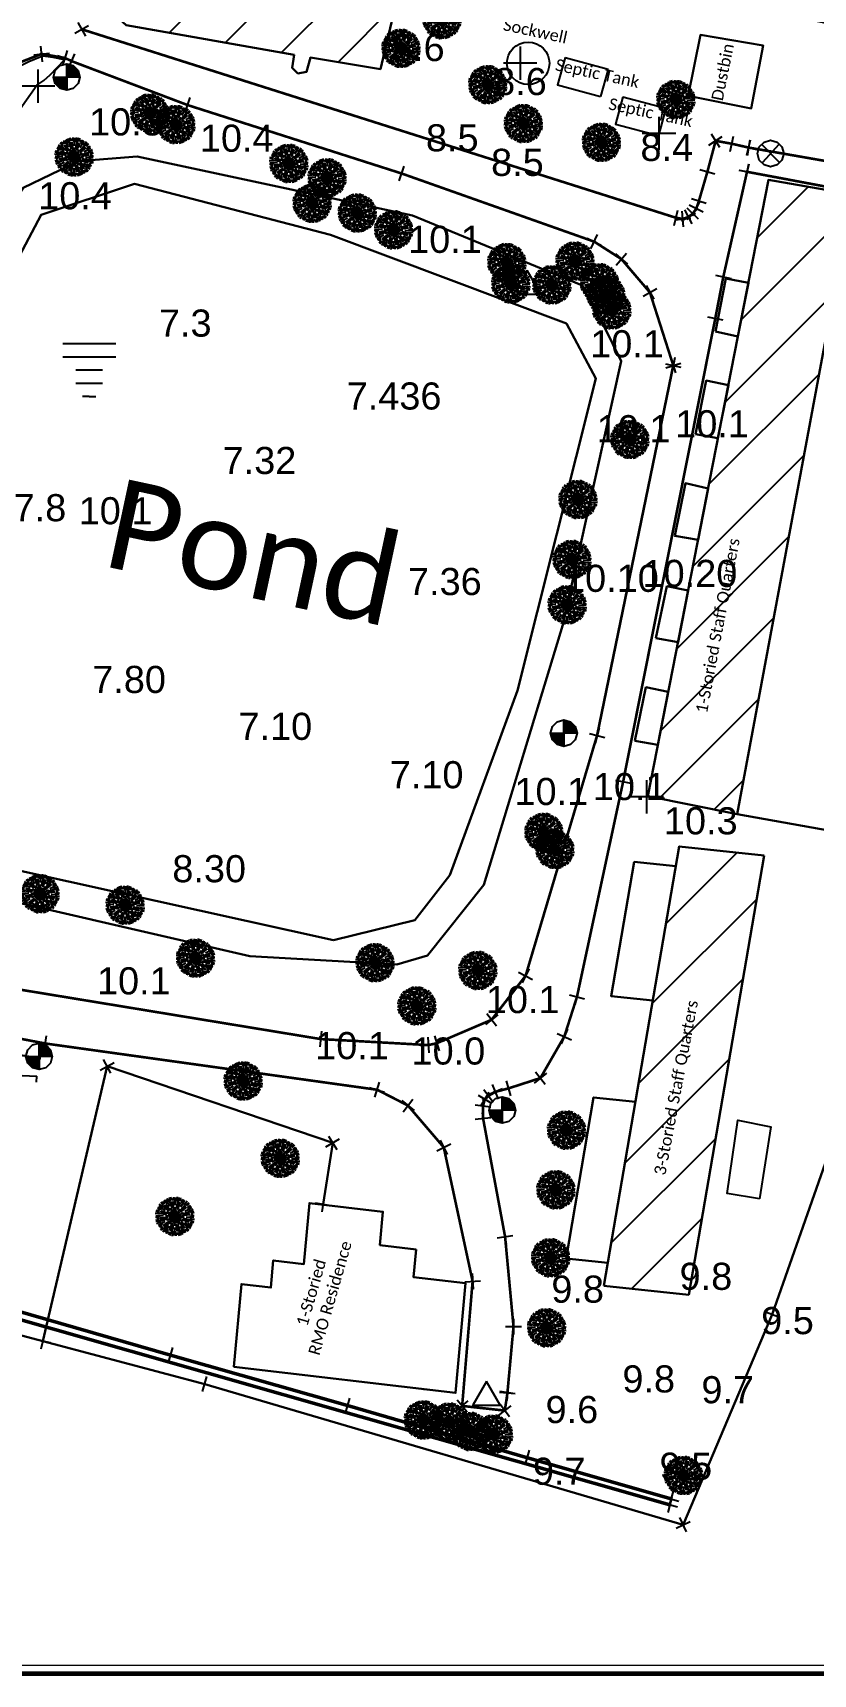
# Model space of a CAD drawing. Header units: metres. Extents: x 347471 to 695982, y 2547992 to 5097170.
# Drawn here: x 348387.1 to 348440.1, y 2548483.2 to 2548594.7 of the extents above; entities that cross this region are included whole.
import ezdxf
from ezdxf.enums import TextEntityAlignment as Align

# ---------------------------------------------------------------- set-up
doc = ezdxf.new("R2010")
doc.units = ezdxf.units.M
doc.linetypes.add('SFTR_dash-dot-dot', pattern=[21, 12, -3, 0, -3, 0, -3])
doc.linetypes.add('SFTR_thick (heavy)', pattern=[0])
for name, color, linetype in [('Bituminous Road', 16, 'SFTR_dash-dot-dot'), ('Boundary Wall', 30, 'SFTR_thick (heavy)'), ('BP', 7, 'Continuous'), ('BP1', 7, 'Continuous'), ('Building', 1, 'Continuous'), ('Controll Point', 230, 'Continuous'), ('Drain1', 5, 'Continuous'), ('DUSBIN', 5, 'Continuous'), ('Electric Pole', 1, 'Continuous'), ('FRANCE', 16, 'Continuous'), ('GARDE9', 7, 'Continuous'), ('Gate', 1, 'Continuous'), ('POND', 176, 'Continuous'), ('pucca building', 140, 'Continuous'), ('Semi Pacca', 7, 'Continuous'), ('Station Point', 1, 'Continuous'), ('Toe-Bottom line', 30, 'Continuous'), ('V-NODE-TREE', 62, 'Continuous'), ('VARANDA', 7, 'Continuous'), ('WL', 5, 'Continuous')]:
    doc.layers.add(name, color=color, linetype=linetype)
doc.layers.add('Frame', color=7, linetype='Continuous', lineweight=30, true_color=0xff6d34)
for name, color, linetype, lineweight in [('Paved Road', 201, 'Continuous', 18), ('Property Line', 1, 'Continuous', 30), ('Proposed Land', 5, 'Continuous', 25)]:
    doc.layers.add(name, color=color, linetype=linetype, lineweight=lineweight)
doc.styles.add('SFTR_Arial', font='arial.ttf')
pattern_1 = [(45, (465.0107, -6.7616), (-2.2450640303, 2.2450640303), [])]

# ---------------------------------------------------------------- blocks, each defined once
blk = doc.blocks.new('Triangle_Large')
at = {"color": 0, "linetype": 'Continuous', "flags": 128}
blk.add_lwpolyline([(0, 1.08), (-0.92907, -0.54), (0.92907, -0.54)], close=True, dxfattribs=at)
blk = doc.blocks.new('Cross')
at = {"color": 0, "linetype": 'Continuous', "flags": 128}
for points in [[(0, 0.534), (0, -0.534)], [(0.54, 0), (-0.533, 0)]]:
    blk.add_lwpolyline(points, dxfattribs=at)
blk = doc.blocks.new('Benchmark')
at = {"linetype": 'Continuous'}
for points in [[(0, 0), (0, 1.8), (0.9, 1.55), (1.55, 0.9), (1.8, 0)], [(0, 0), (0, -1.8), (-0.9, -1.55), (-1.55, -0.9), (-1.8, 0)]]:
    blk.add_hatch(color=0, dxfattribs=at).paths.add_polyline_path(points)
at = {"color": 0, "linetype": 'Continuous', "flags": 128}
for points in [[(-1.8, 0), (-1.55, 0.9), (-0.9, 1.55), (0, 1.8), (0.9, 1.55), (1.55, 0.9), (1.8, 0), (1.55, -0.9), (0.9, -1.55), (0, -1.8), (-0.9, -1.55), (-1.55, -0.9)], [(0, 0), (0, -1.8), (-0.9, -1.55), (-1.55, -0.9), (-1.8, 0)], [(0, 0), (0, 1.8), (0.9, 1.55), (1.55, 0.9), (1.8, 0)]]:
    blk.add_lwpolyline(points, close=True, dxfattribs=at)
blk = doc.blocks.new('Circle_X')
at = {"color": 0, "linetype": 'Continuous', "flags": 128}
blk.add_lwpolyline([(-0.9, 0), (-0.77, 0.45), (-0.45, 0.77), (0, 0.9), (0.45, 0.77), (0.77, 0.45), (0.9, 0), (0.77, -0.45), (0.45, -0.77), (0, -0.9), (-0.45, -0.77), (-0.77, -0.45)], close=True, dxfattribs=at)
for points in [[(-0.61, 0.61), (0.61, -0.61)], [(0.56, 0.61), (-0.56, -0.61)]]:
    blk.add_lwpolyline(points, dxfattribs=at)
blk = doc.blocks.new('Waterfalls')
at = {"color": 0, "linetype": 'Continuous', "flags": 128}
for points in [[(-1.8, 2.7), (1.8, 2.7)], [(-1.8, 1.8), (1.8, 1.8)], [(-0.9, 0.9), (0.9, 0.9)], [(-0.9, 0), (0.9, 0)], [(-0.45, 0), (0, 0)], [(0, 0), (0, 0)], [(0, -0.9), (-0.45, -0.9)], [(0, -0.9), (0.45, -0.9)]]:
    blk.add_lwpolyline(points, dxfattribs=at)
blk = doc.blocks.new('Tree 6')
at = {"color": 0, "linetype": 'ByBlock', "lineweight": -2}
for p, q in [((-0.054, 0.087), (-0.066, 0.106)), ((-0.043, 0.09), (-0.053, 0.104)), ((-0.034, 0.087), (-0.048, 0.112)), ((-0.021, 0.067), (-0.037, 0.114)), ((-0.018, 0.092), (-0.025, 0.121)), ((-0.007, 0.051), (-0.016, 0.109)), ((-0.01, 0.099), (-0.011, 0.123)), ((-0.003, 0.102), (-0.004, 0.124)), ((0.008, 0.1), (0.006, 0.116)), ((0.014, 0.092), (0.015, 0.121)), ((0.015, 0.069), (0.025, 0.117)), ((0.03, 0.089), (0.039, 0.118)), ((0.041, 0.091), (0.052, 0.112)), ((0.049, 0.09), (0.058, 0.11)), ((-0.092, 0.014), (-0.121, 0.015)), ((-0.089, 0.03), (-0.118, 0.039)), ((-0.069, 0.015), (-0.117, 0.025)), ((-0.1, 0.008), (-0.116, 0.006)), ((-0.091, 0.041), (-0.112, 0.052)), ((-0.09, 0.049), (-0.11, 0.058)), ((-0.048, 0.019), (-0.102, 0.04)), ((-0.083, 0.057), (-0.098, 0.064)), ((-0.073, 0.058), (-0.097, 0.073)), ((-0.044, 0.002), (-0.094, 0.005)), ((-0.052, 0.048), (-0.089, 0.08)), ((-0.044, 0.024), (-0.085, 0.046)), ((-0.062, 0.07), (-0.083, 0.093)), ((-0.037, 0.024), (-0.079, 0.051)), ((-0.058, 0.08), (-0.071, 0.101)), ((-0.032, 0.041), (-0.069, 0.086)), ((-0.019, 0.005), (-0.057, 0.015)), ((-0.026, 0.043), (-0.051, 0.082)), ((-0.02, 0.039), (-0.043, 0.084)), ((0, 0), (-0.042, -0.001)), ((-0.014, 0.014), (-0.041, 0.042)), ((0, 0), (-0.037, 0.02)), ((0, 0), (-0.036, -0.022)), ((0, 0), (-0.034, 0.002)), ((0, 0), (-0.03, -0.015)), ((0, 0), (-0.028, 0.018)), ((0, 0), (-0.022, 0.036)), ((0, 0), (-0.02, -0.037)), ((0, 0), (-0.018, -0.028)), ((-0.005, 0.019), (-0.015, 0.057)), ((0, 0), (-0.015, 0.03)), ((-0.001, 0.05), (-0.003, 0.096)), ((0, 0), (-0.002, -0.034)), ((0, 0), (-0.001, 0.042)), ((0, 0), (0.02, 0.037)), ((0, 0), (0.002, 0.034)), ((0, 0), (0.018, 0.028)), ((0, 0), (0.036, 0.022)), ((0, 0), (0.03, 0.015)), ((0, 0), (0.042, 0.001)), ((0, 0), (0.015, -0.03)), ((0, 0), (0.001, -0.042)), ((0, 0), (0.034, -0.002)), ((0, 0), (0.037, -0.02)), ((0, 0), (0.028, -0.018)), ((0, 0), (0.022, -0.036)), ((0.002, 0.044), (0.005, 0.094)), ((0.005, 0.019), (0.015, 0.057)), ((0.014, 0.014), (0.042, 0.041)), ((0.019, 0.048), (0.04, 0.102)), ((0.019, 0.005), (0.057, 0.015)), ((0.024, 0.044), (0.046, 0.085)), ((0.024, 0.037), (0.051, 0.079)), ((0.039, 0.02), (0.084, 0.043)), ((0.041, 0.032), (0.086, 0.069)), ((0.043, 0.026), (0.082, 0.051)), ((0.048, 0.052), (0.08, 0.089)), ((0.05, 0.001), (0.096, 0.003)), ((0.051, 0.007), (0.109, 0.016)), ((0.057, 0.083), (0.064, 0.098)), ((0.058, 0.073), (0.073, 0.097)), ((0.067, 0.021), (0.114, 0.037)), ((0.07, 0.062), (0.093, 0.083)), ((0.08, 0.058), (0.101, 0.071)), ((0.087, 0.054), (0.106, 0.066)), ((0.087, 0.034), (0.112, 0.048)), ((0.09, 0.043), (0.104, 0.053)), ((0.092, 0.018), (0.121, 0.025)), ((0.099, 0.01), (0.123, 0.011)), ((0.102, 0.003), (0.124, 0.004)), ((-0.102, -0.003), (-0.124, -0.004)), ((-0.099, -0.01), (-0.123, -0.011)), ((-0.092, -0.018), (-0.121, -0.025)), ((-0.067, -0.021), (-0.114, -0.037)), ((-0.087, -0.034), (-0.112, -0.048)), ((-0.051, -0.007), (-0.109, -0.016)), ((-0.087, -0.054), (-0.106, -0.066)), ((-0.09, -0.043), (-0.104, -0.053)), ((-0.08, -0.058), (-0.101, -0.071)), ((-0.05, -0.001), (-0.096, -0.003)), ((-0.07, -0.062), (-0.093, -0.083)), ((-0.041, -0.032), (-0.086, -0.069)), ((-0.039, -0.02), (-0.084, -0.043)), ((-0.043, -0.026), (-0.082, -0.051)), ((-0.048, -0.052), (-0.08, -0.089)), ((-0.058, -0.073), (-0.073, -0.097)), ((-0.057, -0.083), (-0.064, -0.098)), ((-0.049, -0.09), (-0.058, -0.11)), ((-0.019, -0.005), (-0.057, -0.015)), ((-0.041, -0.091), (-0.052, -0.112)), ((-0.024, -0.037), (-0.051, -0.079)), ((-0.024, -0.044), (-0.046, -0.085)), ((-0.014, -0.014), (-0.042, -0.041)), ((-0.019, -0.048), (-0.04, -0.102)), ((-0.03, -0.089), (-0.039, -0.118)), ((-0.015, -0.069), (-0.025, -0.117)), ((-0.005, -0.019), (-0.015, -0.057)), ((-0.014, -0.092), (-0.015, -0.121)), ((-0.008, -0.1), (-0.006, -0.116)), ((-0.002, -0.044), (-0.005, -0.094)), ((0.001, -0.05), (0.003, -0.096)), ((0.003, -0.102), (0.004, -0.124)), ((0.005, -0.019), (0.015, -0.057)), ((0.007, -0.051), (0.016, -0.109)), ((0.01, -0.099), (0.011, -0.123)), ((0.014, -0.014), (0.041, -0.042)), ((0.018, -0.092), (0.025, -0.121)), ((0.019, -0.005), (0.057, -0.015)), ((0.02, -0.039), (0.043, -0.084)), ((0.021, -0.067), (0.037, -0.114)), ((0.026, -0.043), (0.051, -0.082)), ((0.032, -0.041), (0.069, -0.086)), ((0.034, -0.087), (0.048, -0.112)), ((0.037, -0.024), (0.079, -0.051)), ((0.043, -0.09), (0.053, -0.104)), ((0.044, -0.002), (0.094, -0.005)), ((0.044, -0.024), (0.085, -0.046)), ((0.048, -0.019), (0.102, -0.04)), ((0.052, -0.048), (0.089, -0.08)), ((0.054, -0.087), (0.066, -0.106)), ((0.058, -0.08), (0.071, -0.101)), ((0.062, -0.07), (0.083, -0.093)), ((0.069, -0.015), (0.117, -0.025)), ((0.073, -0.058), (0.097, -0.073)), ((0.083, -0.057), (0.098, -0.064)), ((0.089, -0.03), (0.118, -0.039)), ((0.09, -0.049), (0.11, -0.058)), ((0.091, -0.041), (0.112, -0.052)), ((0.092, -0.014), (0.121, -0.015)), ((0.1, -0.008), (0.116, -0.006))]:
    blk.add_line(p, q, dxfattribs=at)

msp = doc.modelspace()

# ---------------------------------------------------------------- hatches: boundary and pattern name
at = {"layer": 'Gate', "true_color": 0x7aafdf}
h = msp.add_hatch(dxfattribs=at)
h.set_pattern_fill('ANSI31', color=143)
h.set_pattern_definition(pattern_1)
h.paths.add_polyline_path([(348404.865, 2548593.242), (348404.723, 2548592.358), (348405.117, 2548591.977), (348405.712, 2548592.082), (348405.97, 2548593.046), (348410.73, 2548592.262), (348411.835, 2548597.003), (348417.071, 2548595.954), (348418.121, 2548599.879), (348392.769, 2548606.8), (348391.622, 2548601.869), (348391.094, 2548597.393), (348393.439, 2548595.248)])
h.paths.add_polyline_path([(348394.379, 2548580.621), (348395.346, 2548585.432), (348398.103, 2548584.878), (348397.136, 2548580.066)], flags=9)
h = msp.add_hatch(dxfattribs=at)
h.set_pattern_fill('ANSI31', color=143)
h.set_pattern_definition(pattern_1)
h.paths.add_polyline_path([(348444.288, 2548579.157), (348443.992, 2548579.337), (348441.708, 2548579.704), (348442.56, 2548583.8), (348437.099, 2548584.735), (348428.895, 2548542.864), (348434.96, 2548541.642), (348440.965, 2548573.863), (348443.268, 2548573.581)])
h.paths.add_polyline_path([(348431.895, 2548548.45), (348434.771, 2548563.705), (348436.025, 2548563.469), (348433.149, 2548548.214)], flags=24)
h = msp.add_hatch(dxfattribs=at)
h.set_pattern_fill('ANSI31', color=143)
h.set_pattern_definition(pattern_1)
h.paths.add_polyline_path([(348436.801, 2548538.85), (348431.026, 2548539.453), (348425.91, 2548509.601), (348431.685, 2548508.999)])
h.paths.add_polyline_path([(348430.622, 2548516.702), (348432.954, 2548529.071), (348431.049, 2548529.43), (348428.717, 2548517.061)], flags=24)

# ---------------------------------------------------------------- linework, layer by layer
for points in [[(348524.276, 2548650.558), (348524.276, 2548483.223), (348286.686, 2548483.223), (348286.686, 2548650.558)], [(348524.245, 2548650.527), (348524.245, 2548483.254), (348286.717, 2548483.254), (348286.717, 2548650.527)]]:
    msp.add_lwpolyline(points, close=True)
for points in [[(348432.484, 2548594.586), (348436.726, 2548593.871), (348435.919, 2548589.579), (348431.633, 2548590.446), (348432.484, 2548594.586)], [(348423.274, 2548593.046), (348422.767, 2548591.187), (348425.689, 2548590.411)], [(348423.27, 2548593.046), (348426.192, 2548592.27)], [(348426.196, 2548592.27), (348425.689, 2548590.411)], [(348427.196, 2548590.383), (348426.689, 2548588.524), (348429.611, 2548587.748)], [(348427.192, 2548590.383), (348430.114, 2548589.607)], [(348430.118, 2548589.607), (348429.611, 2548587.748)], [(348386.385, 2548523.892), (348387.369, 2548523.846)], [(348387.367, 2548523.844), (348387.345, 2548523.445)], [(348403.448, 2548511.338), (348403.646, 2548511.314)], [(348402.767, 2548503.872), (348402.767, 2548503.876)]]:
    msp.add_lwpolyline(points)
msp.add_circle((348420.765, 2548592.658), 1.442)
at = {"layer": 'Boundary Wall', "color": 6, "lineweight": 30, "flags": 128}
msp.add_lwpolyline([(348442.56, 2548583.8), (348451.551, 2548582.154), (348447.689, 2548562.496), (348443.209, 2548540.179), (348434.963, 2548541.641)], dxfattribs=at)
at = {"layer": 'Boundary Wall', "color": 143, "lineweight": 30, "true_color": 0x7aafdf, "flags": 128}
msp.add_lwpolyline([(348368.16, 2548511.425), (348371.843, 2548527.645), (348387.646, 2548525.051)], dxfattribs=at)
at = {"layer": 'Building', "flags": 128}
msp.add_lwpolyline([(348440.965, 2548573.863), (348434.963, 2548541.641), (348428.895, 2548542.864), (348437.099, 2548584.735), (348442.56, 2548583.8), (348441.708, 2548579.704), (348444.312, 2548579.285), (348443.268, 2548573.581)], close=True, dxfattribs=at)
for points in [[(348405.525, 2548511.088), (348405.913, 2548515.232), (348406.827, 2548515.15)], [(348410.891, 2548514.641), (348410.688, 2548512.371)], [(348413.157, 2548512.079), (348412.974, 2548510.194), (348415.619, 2548509.891)], [(348416.51, 2548509.786), (348415.83, 2548502.327)], [(348415.83, 2548502.327), (348413.653, 2548502.569)]]:
    msp.add_lwpolyline(points, dxfattribs=at)
at = {"layer": 'DUSBIN', "flags": 128}
msp.add_lwpolyline([(348436.726, 2548593.871), (348432.484, 2548594.586), (348431.631, 2548590.449), (348435.916, 2548589.577)], close=True, dxfattribs=at)
at = {"layer": 'Frame', "color": 7, "linetype": 'Continuous', "lineweight": 60}
msp.add_lwpolyline([(348524.245, 2548650.527), (348524.245, 2548483.254), (348286.717, 2548483.254), (348286.717, 2548650.527)], close=True, dxfattribs=at)
at = {"layer": 'Frame', "color": 7, "lineweight": 15}
msp.add_lwpolyline([(348486.282, 2548484.097, -0.4142136), (348486.001, 2548483.816), (348287.56, 2548483.816, -0.4142136), (348287.279, 2548484.097), (348287.279, 2548649.684, -0.4142136), (348287.56, 2548649.965), (348486.001, 2548649.965, -0.4142136), (348486.282, 2548649.684), (348486.282, 2548484.097)], format="xyb", dxfattribs=at)
at = {"layer": 'FRANCE', "lineweight": 30, "flags": 128}
msp.add_lwpolyline([(348406.827, 2548515.15), (348407.484, 2548519.32), (348392.159, 2548524.523), (348387.795, 2548505.849)], dxfattribs=at)
at = {"layer": 'GARDE9', "flags": 128}
msp.add_lwpolyline([(348382.4, 2548584.124), (348387.38, 2548591.165), (348387.845, 2548591.501), (348388.289, 2548591.865), (348389.257, 2548592.886), (348388.481, 2548593.056), (348387.777, 2548593.138), (348387.223, 2548592.928), (348386.832, 2548592.76), (348386.201, 2548592.444), (348385.248, 2548591.216), (348375.723, 2548577.238), (348379.933, 2548576.963), (348379.992, 2548578.209), (348380.369, 2548579.61), (348381.062, 2548581.463)], close=True, dxfattribs=at)
at = {"layer": 'Paved Road', "color": 1, "linetype": 'Continuous', "ltscale": 20, "const_width": 0.178}
for points in [[(348454.017, 2548583.74), (348435.75, 2548586.932), (348434.606, 2548587.193), (348433.502, 2548587.393), (348432.936, 2548585.268), (348432.36, 2548583.292), (348432.184, 2548582.783), (348431.947, 2548582.441), (348431.656, 2548582.224), (348431.277, 2548582.085), (348430.814, 2548582.162), (348390.432, 2548594.969)], [(348383.16, 2548530.235), (348406.656, 2548526.371), (348413.983, 2548525.962), (348414.553, 2548526.086), (348418.277, 2548527.68), (348420.589, 2548530.665), (348425.446, 2548546.996), (348430.623, 2548572.134), (348429.034, 2548577.095), (348427.101, 2548579.356), (348425.25, 2548580.543), (348412.165, 2548585.174), (348397.626, 2548589.821), (348389.749, 2548592.802), (348389.303, 2548593.018), (348387.707, 2548593.297), (348386.264, 2548592.731)], [(348374.754, 2548528.592), (348387.96, 2548526.068), (348410.502, 2548522.926), (348412.594, 2548521.856), (348415.028, 2548519.014), (348416.989, 2548509.911), (348416.278, 2548501.447), (348419.178, 2548501.13), (348419.356, 2548502.341), (348419.768, 2548506.834), (348419.195, 2548512.945), (348417.7, 2548520.985), (348417.7, 2548521.829), (348417.815, 2548522.28), (348418.065, 2548522.508), (348418.53, 2548522.78), (348419.417, 2548523.016), (348421.594, 2548523.72), (348423.219, 2548526.541), (348424.078, 2548529.231), (348427.217, 2548543.855), (348433.476, 2548575.326), (348434.024, 2548578.154), (348435.634, 2548585.287), (348451.749, 2548582.26)]]:
    msp.add_lwpolyline(points, dxfattribs=at)
at = {"layer": 'POND', "color": 159, "linetype": 'ByBlock', "lineweight": 30, "true_color": 0x22346e, "flags": 128}
msp.add_lwpolyline([(348380.355, 2548536.963), (348374.845, 2548540.021), (348374.476, 2548544.892), (348376.952, 2548561.635), (348379.134, 2548571.693), (348380.074, 2548574.449), (348386.456, 2548584.198), (348390.204, 2548586.01), (348394.204, 2548586.331), (348412.898, 2548582.319), (348424.347, 2548577.603), (348425.923, 2548574.775), (348427.091, 2548572.42), (348423.113, 2548554.514), (348417.758, 2548536.847), (348413.92, 2548532.045), (348411.831, 2548531.436), (348401.859, 2548531.99)], close=True, dxfattribs=at)
at = {"layer": 'Property Line', "color": 6, "linetype": 'Continuous', "flags": 128}
msp.add_lwpolyline([(348390.821, 2548607.348), (348391.716, 2548607.117), (348418.494, 2548599.839), (348418.799, 2548599.738), (348439.247, 2548595.766), (348448.283, 2548593.874), (348453.39, 2548592.869), (348455.429, 2548592.652), (348469.417, 2548590.064), (348455.891, 2548557.58), (348447.855, 2548537.589), (348437.336, 2548507.65), (348431.297, 2548493.373), (348398.791, 2548502.931), (348385.998, 2548506.325), (348385.593, 2548506.356), (348306.643, 2548529.31)], dxfattribs=at)
at = {"layer": 'Proposed Land', "color": 8, "linetype": 'Continuous', "lineweight": 50, "ltscale": 0.1, "flags": 128}
for points in [[(348430.485, 2548495.132), (348420.709, 2548497.926), (348408.492, 2548501.467), (348396.463, 2548504.899), (348384.764, 2548508.264), (348373.091, 2548511.523), (348356.825, 2548516.057), (348354.133, 2548516.846), (348355.211, 2548525.883)], [(348343.092, 2548519.911), (348356.957, 2548515.641), (348430.39, 2548494.726)]]:
    msp.add_lwpolyline(points, dxfattribs=at)
at = {"layer": 'pucca building', "lineweight": 30}
for points in [[(348404.865, 2548593.24), (348404.723, 2548592.358), (348405.117, 2548591.977), (348405.712, 2548592.082), (348405.97, 2548593.046), (348410.73, 2548592.262), (348411.835, 2548597.003), (348417.071, 2548595.954), (348418.121, 2548599.879), (348392.769, 2548606.8), (348391.622, 2548601.869), (348391.094, 2548597.393), (348393.439, 2548595.248), (348404.863, 2548593.243), (348404.865, 2548593.242)], [(348437.099, 2548584.735), (348442.56, 2548583.8), (348441.708, 2548579.704), (348444.312, 2548579.285), (348443.268, 2548573.581), (348440.965, 2548573.863), (348434.96, 2548541.639), (348428.895, 2548542.864), (348437.099, 2548584.735)], [(348432.309, 2548560.291), (348430.724, 2548560.554), (348431.45, 2548564.132), (348432.991, 2548563.772), (348432.307, 2548560.28)], [(348436.799, 2548538.851), (348431.026, 2548539.453), (348425.911, 2548509.606)], [(348427.956, 2548538.406), (348426.394, 2548529.292), (348429.234, 2548528.996)], [(348427.962, 2548538.405), (348430.796, 2548538.11)], [(348436.801, 2548538.85), (348431.686, 2548509.001)], [(348428.054, 2548522.11), (348425.214, 2548522.406), (348423.338, 2548511.461), (348426.178, 2548511.165)], [(348413.157, 2548512.079), (348410.688, 2548512.371), (348410.895, 2548514.641), (348405.904, 2548515.232), (348405.525, 2548511.088), (348403.448, 2548511.334), (348403.28, 2548509.491), (348401.282, 2548509.728), (348400.77, 2548504.112), (348415.83, 2548502.327), (348416.51, 2548509.786), (348412.975, 2548510.205)], [(348412.973, 2548510.183), (348413.147, 2548512.08)], [(348425.91, 2548509.601), (348431.683, 2548508.999)]]:
    msp.add_lwpolyline(points, dxfattribs=at)
for points in [[(348433.498, 2548574.435), (348434.205, 2548578.035), (348435.729, 2548577.747), (348435.014, 2548574.097)], [(348432.13, 2548567.474), (348432.859, 2548571.109), (348434.366, 2548570.787), (348433.661, 2548567.189)], [(348429.431, 2548553.595), (348430.193, 2548557.129), (348431.633, 2548556.842), (348430.945, 2548553.328)], [(348428.016, 2548546.637), (348428.761, 2548550.272), (348430.286, 2548549.967), (348429.577, 2548546.348)]]:
    msp.add_lwpolyline(points, close=True, dxfattribs=at)
at = {"layer": 'Semi Pacca', "flags": 128}
msp.add_lwpolyline([(348436.483, 2548515.522), (348434.291, 2548515.878), (348435.004, 2548520.851), (348437.249, 2548520.405)], close=True, dxfattribs=at)
at = {"layer": 'Toe-Bottom line', "color": 159, "linetype": 'ByBlock', "lineweight": 30, "true_color": 0x22346e, "flags": 128}
msp.add_lwpolyline([(348407.534, 2548533.087), (348413.064, 2548534.437), (348415.451, 2548537.515), (348420.037, 2548550.045), (348425.37, 2548571.241), (348423.361, 2548574.971), (348407.33, 2548581), (348394.026, 2548584.46), (348387.67, 2548582.369), (348383.016, 2548573.58), (348378.338, 2548557.41), (348376.617, 2548547.033), (348378.207, 2548540.762), (348380.401, 2548539.096)], close=True, dxfattribs=at)

# ---------------------------------------------------------------- block references
at = {"layer": 'Bituminous Road'}
for p, rotation in [((348390.432, 2548594.969), 119.7585512317469), ((348387.707, 2548593.297), 185.7506113553964), ((348389.303, 2548593.018), 162.1215344352896), ((348389.749, 2548592.802), 156.7150189969896), ((348397.626, 2548589.821), 160.7722147062867), ((348433.502, 2548587.393), 212.4005981993565), ((348434.606, 2548587.193), 168.4577624493638), ((348435.75, 2548586.932), 167.1926654659662), ((348435.75, 2548586.932), 170.088135046258), ((348412.165, 2548585.174), 161.3926699522193), ((348432.936, 2548585.268), 254.4235321555559), ((348435.634, 2548585.287), 77.27499542886571), ((348435.634, 2548585.287), 349.3641816004633), ((348431.656, 2548582.224), 208.4093514523919), ((348431.947, 2548582.441), 226.0224575270669), ((348432.184, 2548582.783), 243.1020208126923), ((348432.36, 2548583.292), 252.342653010037), ((348430.814, 2548582.162), 166.5167461379559), ((348431.277, 2548582.085), 185.3458534982469), ((348425.25, 2548580.543), 153.9205235231893), ((348427.101, 2548579.356), 138.9276590041298), ((348434.024, 2548578.154), 78.15907608495601), ((348429.034, 2548577.095), 119.1413527986346), ((348433.476, 2548575.326), 78.89748429308955), ((348430.623, 2548572.134), 107.7563503400924), ((348430.623, 2548572.134), 78.36302826484948), ((348425.446, 2548546.996), 75.89999371699881), ((348427.217, 2548543.855), 78.31856610331906), ((348420.589, 2548530.665), 62.84073301068435), ((348424.078, 2548529.231), 75.08549788480398), ((348418.277, 2548527.68), 37.70377859527304), ((348423.219, 2548526.541), 66.16999598449058), ((348387.96, 2548526.068), 170.6224069419415), ((348406.656, 2548526.371), 353.7330550977071), ((348413.983, 2548525.962), 4.539065761027873), ((348414.553, 2548526.086), 17.7180850831397), ((348421.594, 2548523.72), 38.98646419238461), ((348410.502, 2548522.926), 162.4882543452437), ((348417.815, 2548522.28), 59.09309854603434), ((348418.065, 2548522.508), 36.37372151783599), ((348418.53, 2548522.78), 22.60693374643652), ((348419.417, 2548523.016), 16.41063303813101), ((348412.594, 2548521.856), 141.7447789548701), ((348417.7, 2548521.829), 82.87498364844917), ((348417.7, 2548520.985), 95.26546015858885), ((348415.028, 2548519.014), 116.3675564735952), ((348419.195, 2548512.945), 97.9438083428525), ((348416.989, 2548509.911), 93.67919485052977), ((348419.768, 2548506.834), 90.05871439695221), ((348419.356, 2548502.341), 261.6691418141611), ((348419.356, 2548502.341), 84.76073242537707), ((348416.278, 2548501.447), 129.4758784857334), ((348419.178, 2548501.13), 217.7097895958529)]:
    msp.add_blockref('Cross', p, dxfattribs=dict(at, rotation=rotation))
at = {"layer": 'Boundary Wall'}
for p, rotation in [((348437.336, 2548507.65), 248.8559359316648), ((348398.791, 2548502.931), 164.3780507959365), ((348431.297, 2548493.373), 205.3428118879254)]:
    msp.add_blockref('Cross', p, dxfattribs=dict(at, rotation=rotation))
at = {"layer": 'BP', "xscale": 2.116258052672471, "yscale": 2.116258052672471}
msp.add_blockref('Cross', (348429.645, 2548587.895), dxfattribs=at)
at = {"layer": 'BP1', "xscale": 2.116258052672471, "yscale": 2.116258052672471}
msp.add_blockref('Cross', (348420.221, 2548592.659), dxfattribs=at)
at = {"layer": 'Controll Point', "color": 230}
msp.add_blockref('Circle_X', (348437.24, 2548586.534), dxfattribs=at)
at = {"layer": 'Drain1'}
for p, rotation in [((348396.463, 2548504.899), 164.0147464675295), ((348408.492, 2548501.467), 163.9574051759548), ((348420.709, 2548497.926), 163.9431968017197), ((348430.39, 2548494.726), 344.1022770644852), ((348430.485, 2548495.132), 164.0487756293724)]:
    msp.add_blockref('Cross', p, dxfattribs=dict(at, rotation=rotation))
at = {"layer": 'Electric Pole', "xscale": 0.5, "yscale": 0.5, "zscale": 0.5}
for p in [(348389.409, 2548591.727), (348423.192, 2548547.152), (348387.533, 2548525.192), (348419.004, 2548521.549)]:
    msp.add_blockref('Benchmark', p, dxfattribs=at)
at = {"layer": 'FRANCE'}
for p, rotation in [((348392.159, 2548524.523), 209.0472212840587), ((348407.484, 2548519.32), 121.1464853002356), ((348406.827, 2548515.15), 81.04586530624051), ((348387.795, 2548505.849), 256.8473372738869)]:
    msp.add_blockref('Cross', p, dxfattribs=dict(at, rotation=rotation))
at = {"layer": 'GARDE9', "xscale": 2.116258052672471, "yscale": 2.116258052672471}
msp.add_blockref('Cross', (348387.454, 2548591.1), dxfattribs=at)
at = {"layer": 'Station Point'}
for p in [(348420.695, 2548577.511), (348417.942, 2548502.028)]:
    msp.add_blockref('Triangle_Large', p, dxfattribs=at)
at = {"layer": 'V-NODE-TREE', "xscale": 10.81002087808364, "yscale": 10.81002087808364, "zscale": 10.81002087808364, "rotation": 10.23163484014041}
for p in [(348414.907, 2548595.634), (348412.122, 2548593.675), (348418.017, 2548591.207), (348395.047, 2548589.267), (348430.793, 2548590.194), (348396.829, 2548588.493), (348420.437, 2548588.561), (348425.738, 2548587.29), (348389.916, 2548586.294), (348404.502, 2548585.855), (348407.101, 2548584.879), (348406.084, 2548583.147), (348409.155, 2548582.488), (348411.622, 2548581.345), (348419.313, 2548579.117), (348423.946, 2548579.217), (348419.585, 2548577.671), (348422.373, 2548577.601), (348425.61, 2548577.746), (348426.049, 2548576.917), (348426.451, 2548575.907), (348427.674, 2548567.109), (348424.149, 2548563.022), (348423.74, 2548558.944), (348423.413, 2548555.864), (348421.834, 2548540.414), (348422.579, 2548539.255), (348387.597, 2548536.24), (348393.381, 2548535.461), (348398.167, 2548531.874), (348410.359, 2548531.559), (348417.341, 2548531.03), (348413.203, 2548528.619), (348401.399, 2548523.521), (348423.371, 2548520.184), (348403.918, 2548518.268), (348422.646, 2548516.132), (348396.76, 2548514.32), (348422.289, 2548511.507), (348422.02, 2548506.757), (348413.653, 2548500.492), (348415.422, 2548500.348), (348416.833, 2548499.714), (348418.414, 2548499.524), (348431.32, 2548496.728)]:
    msp.add_blockref('Tree 6', p, dxfattribs=at)
at = {"layer": 'VARANDA', "xscale": 2.116258052672471, "yscale": 2.116258052672471}
msp.add_blockref('Cross', (348428.806, 2548542.832), dxfattribs=at)
at = {"layer": 'WL'}
msp.add_blockref('Waterfalls', (348390.937, 2548570.926), dxfattribs=at)

# ---------------------------------------------------------------- texts
at = {"attachment_point": 1}
for s, width, gutter_width, heights, insert, char_height, rotation in [('{\\fCalibri|b0|i0|c0|p34;Sockwell}', 40, 12.5, [0], (348419.184, 2548595.7), 0.8, 347.87255), ('{\\fCalibri|b0|i0|c0|p34;Septic Tank}', 40, 12.5, [0], (348422.721, 2548592.976), 0.8, 347.87255), ('\\pxqc;{\\fCalibri|b0|i0|c0|p34;Dustbin}', 40, 12.5, [1.658], (348429.64, 2548572.534), 0.8, 78.63343), ('{\\fCalibri|b0|i0|c0|p34;Septic Tank}', 40, 12.5, [0], (348426.348, 2548590.319), 0.8, 347.87255), ('{\\fCalibri|b0|i0|c0|p34;Pond}', 22.88826, 95.472, [0], (348392.982, 2548564.52), 6.11022, 347.87255), ('{\\fCalibri|b0|i0|c0|p34;1-Storied Staff Quarters}', 40, 12.5, [0], (348432.129, 2548548.61), 0.8, 79.32437), ('{\\fCalibri|b0|i0|c0|p34;3-Storied Staff Quarters}', 40, 12.5, [0], (348429.295, 2548517.22), 0.8, 79.32437), ('\\pxqc;{\\fCalibri|b0|i0|c0|p34;1-Storied\\PRMO Residence}', 40, 12.5, [0], (348400.081, 2548490.046), 0.8, 73.88634)]:
    msp.add_mtext_dynamic_manual_height_columns(s, width=width, gutter_width=gutter_width, heights=heights, dxfattribs=dict(at, insert=insert, char_height=char_height, rotation=rotation))
at = {"layer": 'Semi Pacca', "style": 'SFTR_Arial'}
for s, p in [('8.6', (348413.298, 2548593.729)), ('8.6', (348420.237, 2548591.419)), ('10.3', (348393.43, 2548588.678)), ('10.4', (348400.963, 2548587.571)), ('8.5', (348415.606, 2548587.597)), ('8.4', (348430.181, 2548586.943)), ('8.5', (348420.034, 2548585.929)), ('10.4', (348389.979, 2548583.661)), ('10.1', (348415.113, 2548580.701)), ('7.3', (348397.464, 2548575.01)), ('10.1', (348427.484, 2548573.606)), ('7.436', (348411.653, 2548570.058)), ('10.1', (348427.925, 2548567.835)), ('10.1', (348433.261, 2548568.169)), ('7.32', (348402.506, 2548565.676)), ('7.8', (348387.591, 2548562.468)), ('10.1', (348392.725, 2548562.262)), ('7.36', (348415.103, 2548557.453)), ('10.10', (348426.419, 2548557.671)), ('10.20', (348431.755, 2548558.005)), ('7.80', (348393.648, 2548550.801)), ('7.10', (348403.584, 2548547.615)), ('7.10', (348413.864, 2548544.329)), ('10.1', (348422.336, 2548543.19)), ('10.1', (348427.664, 2548543.524)), ('8.30', (348399.09, 2548537.944)), ('10.1', (348393.97, 2548530.324)), ('10.1', (348420.394, 2548529.053)), ('10.1', (348408.799, 2548525.925)), ('10.0', (348415.344, 2548525.559)), ('9.8', (348432.841, 2548510.252)), ('9.8', (348424.126, 2548509.382)), ('9.5', (348438.387, 2548507.243)), ('9.8', (348428.954, 2548503.282)), ('9.7', (348434.322, 2548502.549)), ('9.6', (348423.734, 2548501.2)), ('9.5', (348431.479, 2548497.354)), ('9.7', (348422.876, 2548497.01))]:
    msp.add_text(s, height=1.8422, dxfattribs=at).set_placement(p, align=Align.MIDDLE_CENTER)
at = {"layer": 'VARANDA', "style": 'SFTR_Arial'}
msp.add_text('10.3', height=1.8422, dxfattribs=at).set_placement((348432.492, 2548541.197), align=Align.MIDDLE_CENTER)

doc.saveas('drawing.dxf')
